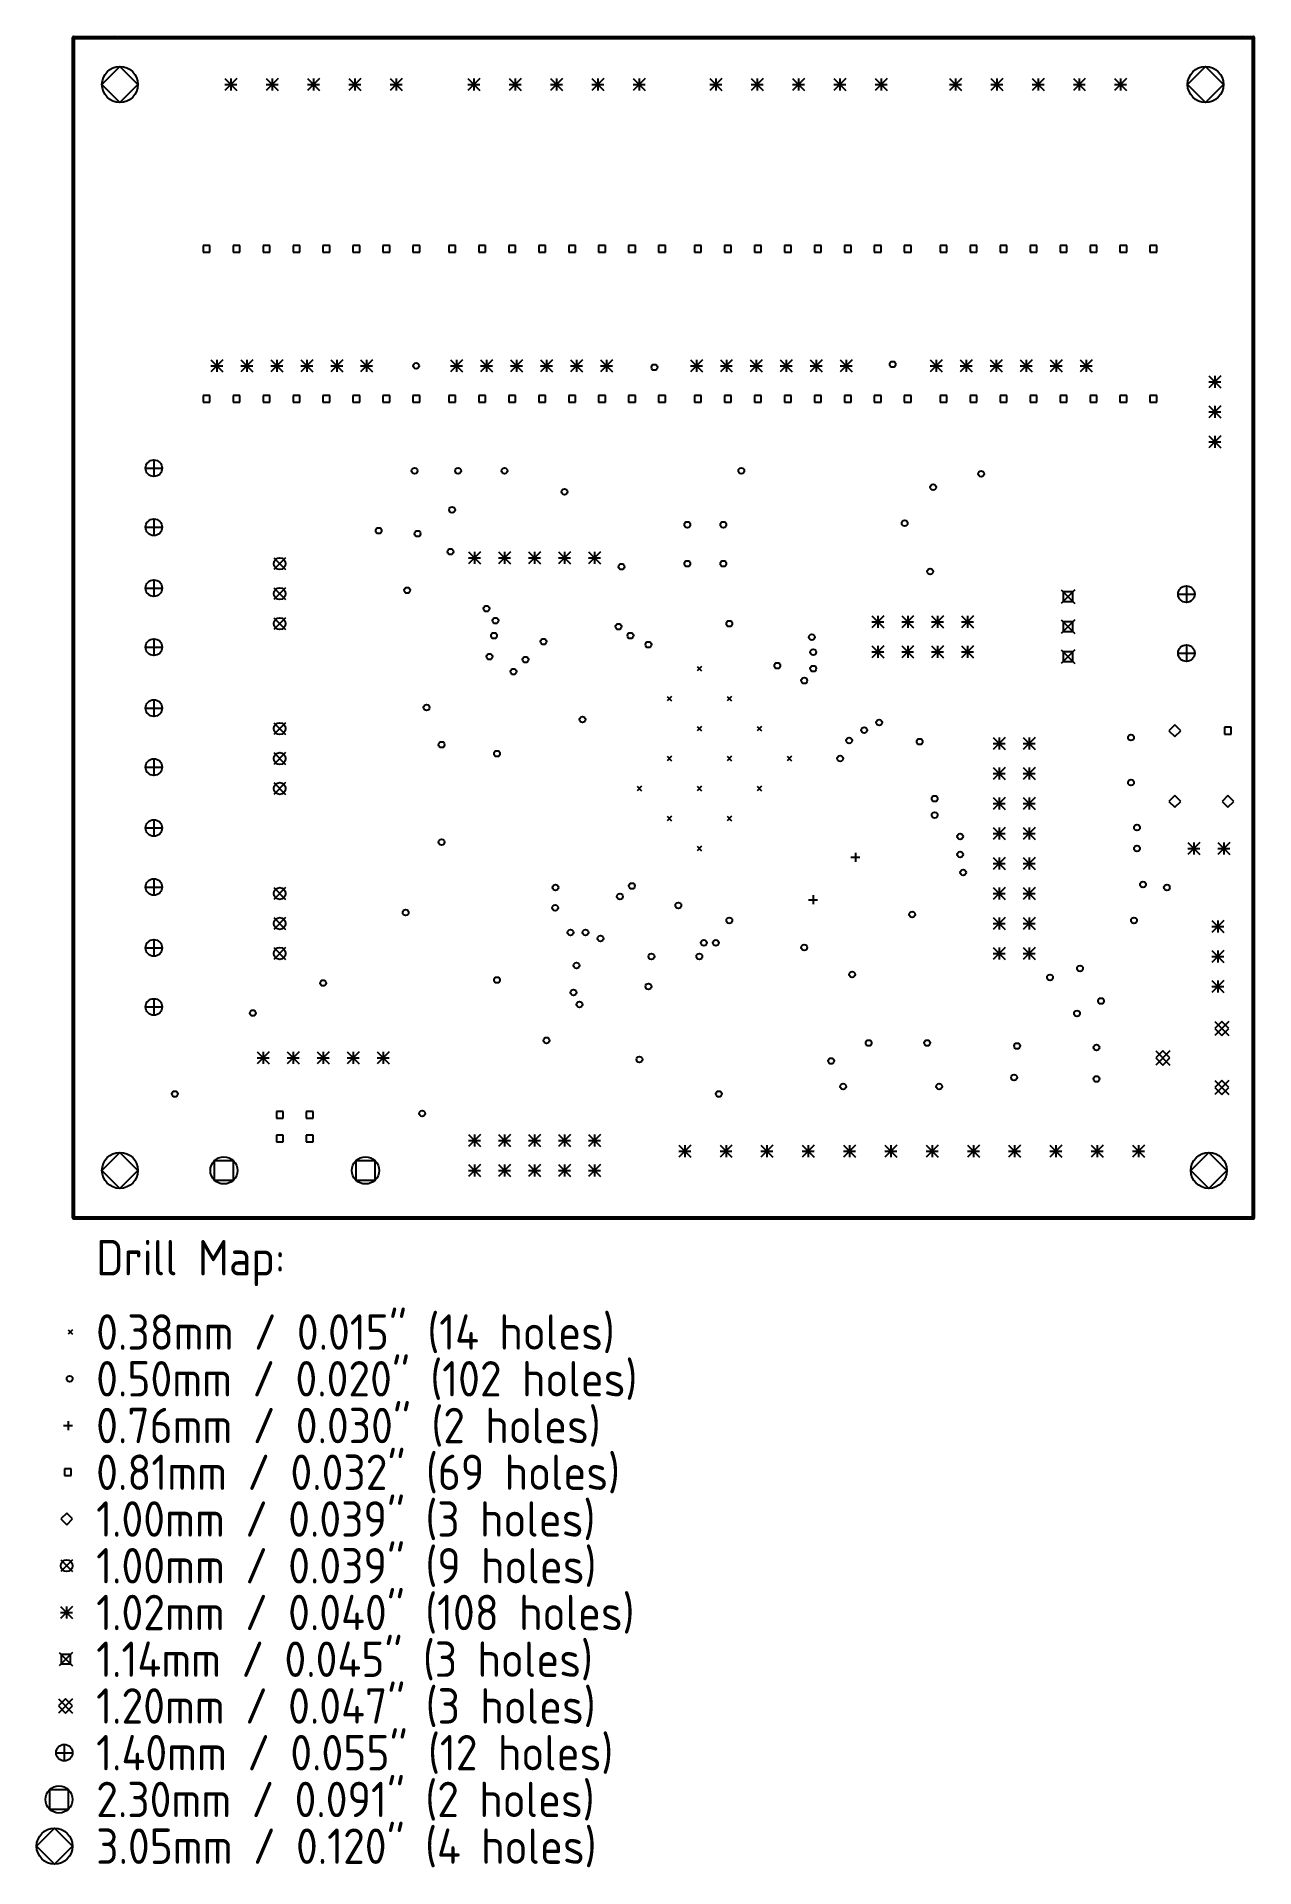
# Model space of a CAD drawing. Extents: x -3 to 100, y -55 to 100.
import ezdxf
from ezdxf.enums import TextEntityAlignment as Align

# ---------------------------------------------------------------- set-up
doc = ezdxf.new("R2010")
doc.units = 0
doc.header["$MEASUREMENT"] = 0
doc.layers.add('BLACK', color=7, linetype='CONTINUOUS')
doc.styles.add('KICAD', font='isocp.shx')

msp = doc.modelspace()

# ---------------------------------------------------------------- linework, layer by layer
at = {"layer": 'BLACK'}
for p, q in [((-0.075, 0), (-0.075, 100)), ((0, 100.075), (100, 100.075)), ((0, 99.925), (100, 99.925)), ((0.075, 0), (0.075, 100)), ((3.5, 100.075), (99, 100.075)), ((3.5, 99.925), (99, 99.925)), ((99.925, 0), (99.925, 100)), ((100.075, 0), (100.075, 100)), ((3.94, 97.544), (2.416, 96.02)), ((5.464, 96.02), (3.94, 97.544)), ((12.832, 96.528), (13.848, 95.512)), ((13.848, 96.528), (12.832, 95.512)), ((13.34, 96.528), (13.34, 95.512)), ((16.332, 96.528), (17.348, 95.512)), ((17.348, 96.528), (16.332, 95.512)), ((16.84, 96.528), (16.84, 95.512)), ((19.832, 96.528), (20.848, 95.512)), ((20.848, 96.528), (19.832, 95.512)), ((20.34, 96.528), (20.34, 95.512)), ((23.332, 96.528), (24.348, 95.512)), ((24.348, 96.528), (23.332, 95.512)), ((23.84, 96.528), (23.84, 95.512)), ((26.832, 96.528), (27.848, 95.512)), ((27.848, 96.528), (26.832, 95.512)), ((27.34, 96.528), (27.34, 95.512)), ((33.432, 96.528), (34.448, 95.512)), ((34.448, 96.528), (33.432, 95.512)), ((33.94, 96.528), (33.94, 95.512)), ((36.932, 96.528), (37.948, 95.512)), ((37.948, 96.528), (36.932, 95.512)), ((37.44, 96.528), (37.44, 95.512)), ((40.432, 96.528), (41.448, 95.512)), ((41.448, 96.528), (40.432, 95.512)), ((40.94, 96.528), (40.94, 95.512)), ((43.932, 96.528), (44.948, 95.512)), ((44.948, 96.528), (43.932, 95.512)), ((44.44, 96.528), (44.44, 95.512)), ((47.432, 96.528), (48.448, 95.512)), ((48.448, 96.528), (47.432, 95.512)), ((47.94, 96.528), (47.94, 95.512)), ((53.932, 96.528), (54.948, 95.512)), ((54.948, 96.528), (53.932, 95.512)), ((54.44, 96.528), (54.44, 95.512)), ((57.432, 96.528), (58.448, 95.512)), ((58.448, 96.528), (57.432, 95.512)), ((57.94, 96.528), (57.94, 95.512)), ((60.932, 96.528), (61.948, 95.512)), ((61.948, 96.528), (60.932, 95.512)), ((61.44, 96.528), (61.44, 95.512)), ((64.432, 96.528), (65.448, 95.512)), ((65.448, 96.528), (64.432, 95.512)), ((64.94, 96.528), (64.94, 95.512)), ((67.932, 96.528), (68.948, 95.512)), ((68.948, 96.528), (67.932, 95.512)), ((68.44, 96.528), (68.44, 95.512)), ((74.232, 96.528), (75.248, 95.512)), ((75.248, 96.528), (74.232, 95.512)), ((74.74, 96.528), (74.74, 95.512)), ((77.732, 96.528), (78.748, 95.512)), ((78.748, 96.528), (77.732, 95.512)), ((78.24, 96.528), (78.24, 95.512)), ((81.232, 96.528), (82.248, 95.512)), ((82.248, 96.528), (81.232, 95.512)), ((81.74, 96.528), (81.74, 95.512)), ((84.732, 96.528), (85.748, 95.512)), ((85.748, 96.528), (84.732, 95.512)), ((85.24, 96.528), (85.24, 95.512)), ((88.232, 96.528), (89.248, 95.512)), ((89.248, 96.528), (88.232, 95.512)), ((88.74, 96.528), (88.74, 95.512)), ((95.94, 97.544), (94.416, 96.02)), ((97.464, 96.02), (95.94, 97.544)), ((2.416, 96.02), (3.94, 94.496)), ((3.94, 94.496), (5.464, 96.02)), ((12.832, 96.02), (13.848, 96.02)), ((16.332, 96.02), (17.348, 96.02)), ((19.832, 96.02), (20.848, 96.02)), ((23.332, 96.02), (24.348, 96.02)), ((26.832, 96.02), (27.848, 96.02)), ((33.432, 96.02), (34.448, 96.02)), ((36.932, 96.02), (37.948, 96.02)), ((40.432, 96.02), (41.448, 96.02)), ((43.932, 96.02), (44.948, 96.02)), ((47.432, 96.02), (48.448, 96.02)), ((53.932, 96.02), (54.948, 96.02)), ((57.432, 96.02), (58.448, 96.02)), ((60.932, 96.02), (61.948, 96.02)), ((64.432, 96.02), (65.448, 96.02)), ((67.932, 96.02), (68.948, 96.02)), ((74.232, 96.02), (75.248, 96.02)), ((77.732, 96.02), (78.748, 96.02)), ((81.232, 96.02), (82.248, 96.02)), ((84.732, 96.02), (85.748, 96.02)), ((88.232, 96.02), (89.248, 96.02)), ((94.416, 96.02), (95.94, 94.496)), ((95.94, 94.496), (97.464, 96.02)), ((11.56, 82.3774), (10.986, 82.3774)), ((10.986, 82.3774), (10.986, 81.8026)), ((11.56, 81.8026), (11.56, 82.3774)), ((14.1, 82.3774), (13.526, 82.3774)), ((13.526, 82.3774), (13.526, 81.8026)), ((14.1, 81.8026), (14.1, 82.3774)), ((16.64, 82.3774), (16.066, 82.3774)), ((16.066, 82.3774), (16.066, 81.8026)), ((16.64, 81.8026), (16.64, 82.3774)), ((19.18, 82.3774), (18.606, 82.3774)), ((18.606, 82.3774), (18.606, 81.8026)), ((19.18, 81.8026), (19.18, 82.3774)), ((21.72, 82.3774), (21.146, 82.3774)), ((21.146, 82.3774), (21.146, 81.8026)), ((21.72, 81.8026), (21.72, 82.3774)), ((24.26, 82.3774), (23.686, 82.3774)), ((23.686, 82.3774), (23.686, 81.8026)), ((24.26, 81.8026), (24.26, 82.3774)), ((26.8, 82.3774), (26.226, 82.3774)), ((26.226, 82.3774), (26.226, 81.8026)), ((26.8, 81.8026), (26.8, 82.3774)), ((29.34, 82.3774), (28.766, 82.3774)), ((28.766, 82.3774), (28.766, 81.8026)), ((29.34, 81.8026), (29.34, 82.3774)), ((32.38, 82.3774), (31.806, 82.3774)), ((31.806, 82.3774), (31.806, 81.8026)), ((32.38, 81.8026), (32.38, 82.3774)), ((34.92, 82.3774), (34.346, 82.3774)), ((34.346, 82.3774), (34.346, 81.8026)), ((34.92, 81.8026), (34.92, 82.3774)), ((37.46, 82.3774), (36.886, 82.3774)), ((36.886, 82.3774), (36.886, 81.8026)), ((37.46, 81.8026), (37.46, 82.3774)), ((40, 82.3774), (39.426, 82.3774)), ((39.426, 82.3774), (39.426, 81.8026)), ((40, 81.8026), (40, 82.3774)), ((42.54, 82.3774), (41.966, 82.3774)), ((41.966, 82.3774), (41.966, 81.8026)), ((42.54, 81.8026), (42.54, 82.3774)), ((45.08, 82.3774), (44.506, 82.3774)), ((44.506, 82.3774), (44.506, 81.8026)), ((45.08, 81.8026), (45.08, 82.3774)), ((47.62, 82.3774), (47.046, 82.3774)), ((47.046, 82.3774), (47.046, 81.8026)), ((47.62, 81.8026), (47.62, 82.3774)), ((50.16, 82.3774), (49.586, 82.3774)), ((49.586, 82.3774), (49.586, 81.8026)), ((50.16, 81.8026), (50.16, 82.3774)), ((53.2, 82.3774), (52.626, 82.3774)), ((52.626, 82.3774), (52.626, 81.8026)), ((53.2, 81.8026), (53.2, 82.3774)), ((55.74, 82.3774), (55.166, 82.3774)), ((55.166, 82.3774), (55.166, 81.8026)), ((55.74, 81.8026), (55.74, 82.3774)), ((58.28, 82.3774), (57.706, 82.3774)), ((57.706, 82.3774), (57.706, 81.8026)), ((58.28, 81.8026), (58.28, 82.3774)), ((60.82, 82.3774), (60.246, 82.3774)), ((60.246, 82.3774), (60.246, 81.8026)), ((60.82, 81.8026), (60.82, 82.3774)), ((63.36, 82.3774), (62.786, 82.3774)), ((62.786, 82.3774), (62.786, 81.8026)), ((63.36, 81.8026), (63.36, 82.3774)), ((65.9, 82.3774), (65.326, 82.3774)), ((65.326, 82.3774), (65.326, 81.8026)), ((65.9, 81.8026), (65.9, 82.3774)), ((68.44, 82.3774), (67.866, 82.3774)), ((67.866, 82.3774), (67.866, 81.8026)), ((68.44, 81.8026), (68.44, 82.3774)), ((70.98, 82.3774), (70.406, 82.3774)), ((70.406, 82.3774), (70.406, 81.8026)), ((70.98, 81.8026), (70.98, 82.3774)), ((74.02, 82.3774), (73.446, 82.3774)), ((73.446, 82.3774), (73.446, 81.8026)), ((74.02, 81.8026), (74.02, 82.3774)), ((76.56, 82.3774), (75.986, 82.3774)), ((75.986, 82.3774), (75.986, 81.8026)), ((76.56, 81.8026), (76.56, 82.3774)), ((79.1, 82.3774), (78.526, 82.3774)), ((78.526, 82.3774), (78.526, 81.8026)), ((79.1, 81.8026), (79.1, 82.3774)), ((81.64, 82.3774), (81.066, 82.3774)), ((81.066, 82.3774), (81.066, 81.8026)), ((81.64, 81.8026), (81.64, 82.3774)), ((84.18, 82.3774), (83.606, 82.3774)), ((83.606, 82.3774), (83.606, 81.8026)), ((84.18, 81.8026), (84.18, 82.3774)), ((86.72, 82.3774), (86.146, 82.3774)), ((86.146, 82.3774), (86.146, 81.8026)), ((86.72, 81.8026), (86.72, 82.3774)), ((89.26, 82.3774), (88.686, 82.3774)), ((88.686, 82.3774), (88.686, 81.8026)), ((89.26, 81.8026), (89.26, 82.3774)), ((91.8, 82.3774), (91.226, 82.3774)), ((91.226, 82.3774), (91.226, 81.8026)), ((91.8, 81.8026), (91.8, 82.3774)), ((10.986, 81.8026), (11.56, 81.8026)), ((13.526, 81.8026), (14.1, 81.8026)), ((16.066, 81.8026), (16.64, 81.8026)), ((18.606, 81.8026), (19.18, 81.8026)), ((21.146, 81.8026), (21.72, 81.8026)), ((23.686, 81.8026), (24.26, 81.8026)), ((26.226, 81.8026), (26.8, 81.8026)), ((28.766, 81.8026), (29.34, 81.8026)), ((31.806, 81.8026), (32.38, 81.8026)), ((34.346, 81.8026), (34.92, 81.8026)), ((36.886, 81.8026), (37.46, 81.8026)), ((39.426, 81.8026), (40, 81.8026)), ((41.966, 81.8026), (42.54, 81.8026)), ((44.506, 81.8026), (45.08, 81.8026)), ((47.046, 81.8026), (47.62, 81.8026)), ((49.586, 81.8026), (50.16, 81.8026)), ((52.626, 81.8026), (53.2, 81.8026)), ((55.166, 81.8026), (55.74, 81.8026)), ((57.706, 81.8026), (58.28, 81.8026)), ((60.246, 81.8026), (60.82, 81.8026)), ((62.786, 81.8026), (63.36, 81.8026)), ((65.326, 81.8026), (65.9, 81.8026)), ((67.866, 81.8026), (68.44, 81.8026)), ((70.406, 81.8026), (70.98, 81.8026)), ((73.446, 81.8026), (74.02, 81.8026)), ((75.986, 81.8026), (76.56, 81.8026)), ((78.526, 81.8026), (79.1, 81.8026)), ((81.066, 81.8026), (81.64, 81.8026)), ((83.606, 81.8026), (84.18, 81.8026)), ((86.146, 81.8026), (86.72, 81.8026)), ((88.686, 81.8026), (89.26, 81.8026)), ((91.226, 81.8026), (91.8, 81.8026)), ((11.638, 72.692), (12.654, 71.676)), ((12.654, 72.692), (11.638, 71.676)), ((11.638, 72.184), (12.654, 72.184)), ((12.146, 72.692), (12.146, 71.676)), ((14.178, 72.692), (15.194, 71.676)), ((15.194, 72.692), (14.178, 71.676)), ((14.178, 72.184), (15.194, 72.184)), ((14.686, 72.692), (14.686, 71.676)), ((16.718, 72.692), (17.734, 71.676)), ((17.734, 72.692), (16.718, 71.676)), ((16.718, 72.184), (17.734, 72.184)), ((17.226, 72.692), (17.226, 71.676)), ((19.258, 72.692), (20.274, 71.676)), ((20.274, 72.692), (19.258, 71.676)), ((19.258, 72.184), (20.274, 72.184)), ((19.766, 72.692), (19.766, 71.676)), ((21.798, 72.692), (22.814, 71.676)), ((22.814, 72.692), (21.798, 71.676)), ((21.798, 72.184), (22.814, 72.184)), ((22.306, 72.692), (22.306, 71.676)), ((24.338, 72.692), (25.354, 71.676)), ((25.354, 72.692), (24.338, 71.676)), ((24.338, 72.184), (25.354, 72.184)), ((24.846, 72.692), (24.846, 71.676)), ((31.958, 72.692), (32.974, 71.676)), ((32.974, 72.692), (31.958, 71.676)), ((31.958, 72.184), (32.974, 72.184)), ((32.466, 72.692), (32.466, 71.676)), ((34.498, 72.692), (35.514, 71.676)), ((35.514, 72.692), (34.498, 71.676)), ((34.498, 72.184), (35.514, 72.184)), ((35.006, 72.692), (35.006, 71.676)), ((37.038, 72.692), (38.054, 71.676)), ((38.054, 72.692), (37.038, 71.676)), ((37.038, 72.184), (38.054, 72.184)), ((37.546, 72.692), (37.546, 71.676)), ((39.578, 72.692), (40.594, 71.676)), ((40.594, 72.692), (39.578, 71.676)), ((39.578, 72.184), (40.594, 72.184)), ((40.086, 72.692), (40.086, 71.676)), ((42.118, 72.692), (43.134, 71.676)), ((43.134, 72.692), (42.118, 71.676)), ((42.118, 72.184), (43.134, 72.184)), ((42.626, 72.692), (42.626, 71.676)), ((44.658, 72.692), (45.674, 71.676)), ((45.674, 72.692), (44.658, 71.676)), ((44.658, 72.184), (45.674, 72.184)), ((45.166, 72.692), (45.166, 71.676)), ((52.278, 72.692), (53.294, 71.676)), ((53.294, 72.692), (52.278, 71.676)), ((52.278, 72.184), (53.294, 72.184)), ((52.786, 72.692), (52.786, 71.676)), ((54.818, 72.692), (55.834, 71.676)), ((55.834, 72.692), (54.818, 71.676)), ((54.818, 72.184), (55.834, 72.184)), ((55.326, 72.692), (55.326, 71.676)), ((57.358, 72.692), (58.374, 71.676)), ((58.374, 72.692), (57.358, 71.676)), ((57.358, 72.184), (58.374, 72.184)), ((57.866, 72.692), (57.866, 71.676)), ((59.898, 72.692), (60.914, 71.676)), ((60.914, 72.692), (59.898, 71.676)), ((59.898, 72.184), (60.914, 72.184)), ((60.406, 72.692), (60.406, 71.676)), ((62.438, 72.692), (63.454, 71.676)), ((63.454, 72.692), (62.438, 71.676)), ((62.438, 72.184), (63.454, 72.184)), ((62.946, 72.692), (62.946, 71.676)), ((64.978, 72.692), (65.994, 71.676)), ((65.994, 72.692), (64.978, 71.676)), ((64.978, 72.184), (65.994, 72.184)), ((65.486, 72.692), (65.486, 71.676)), ((72.598, 72.692), (73.614, 71.676)), ((73.614, 72.692), (72.598, 71.676)), ((72.598, 72.184), (73.614, 72.184)), ((73.106, 72.692), (73.106, 71.676)), ((75.138, 72.692), (76.154, 71.676)), ((76.154, 72.692), (75.138, 71.676)), ((75.138, 72.184), (76.154, 72.184)), ((75.646, 72.692), (75.646, 71.676)), ((77.678, 72.692), (78.694, 71.676)), ((78.694, 72.692), (77.678, 71.676)), ((77.678, 72.184), (78.694, 72.184)), ((78.186, 72.692), (78.186, 71.676)), ((80.218, 72.692), (81.234, 71.676)), ((81.234, 72.692), (80.218, 71.676)), ((80.218, 72.184), (81.234, 72.184)), ((80.726, 72.692), (80.726, 71.676)), ((82.758, 72.692), (83.774, 71.676)), ((83.774, 72.692), (82.758, 71.676)), ((82.758, 72.184), (83.774, 72.184)), ((83.266, 72.692), (83.266, 71.676)), ((85.298, 72.692), (86.314, 71.676)), ((86.314, 72.692), (85.298, 71.676)), ((85.298, 72.184), (86.314, 72.184)), ((85.806, 72.692), (85.806, 71.676)), ((96.22, 71.328), (97.236, 70.312)), ((97.236, 71.328), (96.22, 70.312)), ((96.22, 70.82), (97.236, 70.82)), ((96.728, 71.328), (96.728, 70.312)), ((11.56, 69.6774), (10.986, 69.6774)), ((10.986, 69.6774), (10.986, 69.1026)), ((10.986, 69.1026), (11.56, 69.1026)), ((11.56, 69.1026), (11.56, 69.6774)), ((14.1, 69.6774), (13.526, 69.6774)), ((13.526, 69.6774), (13.526, 69.1026)), ((13.526, 69.1026), (14.1, 69.1026)), ((14.1, 69.1026), (14.1, 69.6774)), ((16.64, 69.6774), (16.066, 69.6774)), ((16.066, 69.6774), (16.066, 69.1026)), ((16.066, 69.1026), (16.64, 69.1026)), ((16.64, 69.1026), (16.64, 69.6774)), ((19.18, 69.6774), (18.606, 69.6774)), ((18.606, 69.6774), (18.606, 69.1026)), ((18.606, 69.1026), (19.18, 69.1026)), ((19.18, 69.1026), (19.18, 69.6774)), ((21.72, 69.6774), (21.146, 69.6774)), ((21.146, 69.6774), (21.146, 69.1026)), ((21.146, 69.1026), (21.72, 69.1026)), ((21.72, 69.1026), (21.72, 69.6774)), ((24.26, 69.6774), (23.686, 69.6774)), ((23.686, 69.6774), (23.686, 69.1026)), ((23.686, 69.1026), (24.26, 69.1026)), ((24.26, 69.1026), (24.26, 69.6774)), ((26.8, 69.6774), (26.226, 69.6774)), ((26.226, 69.6774), (26.226, 69.1026)), ((26.226, 69.1026), (26.8, 69.1026)), ((26.8, 69.1026), (26.8, 69.6774)), ((29.34, 69.6774), (28.766, 69.6774)), ((28.766, 69.6774), (28.766, 69.1026)), ((28.766, 69.1026), (29.34, 69.1026)), ((29.34, 69.1026), (29.34, 69.6774)), ((32.38, 69.6774), (31.806, 69.6774)), ((31.806, 69.6774), (31.806, 69.1026)), ((31.806, 69.1026), (32.38, 69.1026)), ((32.38, 69.1026), (32.38, 69.6774)), ((34.92, 69.6774), (34.346, 69.6774)), ((34.346, 69.6774), (34.346, 69.1026)), ((34.346, 69.1026), (34.92, 69.1026)), ((34.92, 69.1026), (34.92, 69.6774)), ((37.46, 69.6774), (36.886, 69.6774)), ((36.886, 69.6774), (36.886, 69.1026)), ((36.886, 69.1026), (37.46, 69.1026)), ((37.46, 69.1026), (37.46, 69.6774)), ((40, 69.6774), (39.426, 69.6774)), ((39.426, 69.6774), (39.426, 69.1026)), ((39.426, 69.1026), (40, 69.1026)), ((40, 69.1026), (40, 69.6774)), ((42.54, 69.6774), (41.966, 69.6774)), ((41.966, 69.6774), (41.966, 69.1026)), ((41.966, 69.1026), (42.54, 69.1026)), ((42.54, 69.1026), (42.54, 69.6774)), ((45.08, 69.6774), (44.506, 69.6774)), ((44.506, 69.6774), (44.506, 69.1026)), ((44.506, 69.1026), (45.08, 69.1026)), ((45.08, 69.1026), (45.08, 69.6774)), ((47.62, 69.6774), (47.046, 69.6774)), ((47.046, 69.6774), (47.046, 69.1026)), ((47.046, 69.1026), (47.62, 69.1026)), ((47.62, 69.1026), (47.62, 69.6774)), ((50.16, 69.6774), (49.586, 69.6774)), ((49.586, 69.6774), (49.586, 69.1026)), ((49.586, 69.1026), (50.16, 69.1026)), ((50.16, 69.1026), (50.16, 69.6774)), ((53.2, 69.6774), (52.626, 69.6774)), ((52.626, 69.6774), (52.626, 69.1026)), ((52.626, 69.1026), (53.2, 69.1026)), ((53.2, 69.1026), (53.2, 69.6774)), ((55.74, 69.6774), (55.166, 69.6774)), ((55.166, 69.6774), (55.166, 69.1026)), ((55.166, 69.1026), (55.74, 69.1026)), ((55.74, 69.1026), (55.74, 69.6774)), ((58.28, 69.6774), (57.706, 69.6774)), ((57.706, 69.6774), (57.706, 69.1026)), ((57.706, 69.1026), (58.28, 69.1026)), ((58.28, 69.1026), (58.28, 69.6774)), ((60.82, 69.6774), (60.246, 69.6774)), ((60.246, 69.6774), (60.246, 69.1026)), ((60.246, 69.1026), (60.82, 69.1026)), ((60.82, 69.1026), (60.82, 69.6774)), ((63.36, 69.6774), (62.786, 69.6774)), ((62.786, 69.6774), (62.786, 69.1026)), ((62.786, 69.1026), (63.36, 69.1026)), ((63.36, 69.1026), (63.36, 69.6774)), ((65.9, 69.6774), (65.326, 69.6774)), ((65.326, 69.6774), (65.326, 69.1026)), ((65.326, 69.1026), (65.9, 69.1026)), ((65.9, 69.1026), (65.9, 69.6774)), ((68.44, 69.6774), (67.866, 69.6774)), ((67.866, 69.6774), (67.866, 69.1026)), ((67.866, 69.1026), (68.44, 69.1026)), ((68.44, 69.1026), (68.44, 69.6774)), ((70.98, 69.6774), (70.406, 69.6774)), ((70.406, 69.6774), (70.406, 69.1026)), ((70.406, 69.1026), (70.98, 69.1026)), ((70.98, 69.1026), (70.98, 69.6774)), ((74.02, 69.6774), (73.446, 69.6774)), ((73.446, 69.6774), (73.446, 69.1026)), ((73.446, 69.1026), (74.02, 69.1026)), ((74.02, 69.1026), (74.02, 69.6774)), ((76.56, 69.6774), (75.986, 69.6774)), ((75.986, 69.6774), (75.986, 69.1026)), ((75.986, 69.1026), (76.56, 69.1026)), ((76.56, 69.1026), (76.56, 69.6774)), ((79.1, 69.6774), (78.526, 69.6774)), ((78.526, 69.6774), (78.526, 69.1026)), ((78.526, 69.1026), (79.1, 69.1026)), ((79.1, 69.1026), (79.1, 69.6774)), ((81.64, 69.6774), (81.066, 69.6774)), ((81.066, 69.6774), (81.066, 69.1026)), ((81.066, 69.1026), (81.64, 69.1026)), ((81.64, 69.1026), (81.64, 69.6774)), ((84.18, 69.6774), (83.606, 69.6774)), ((83.606, 69.6774), (83.606, 69.1026)), ((83.606, 69.1026), (84.18, 69.1026)), ((84.18, 69.1026), (84.18, 69.6774)), ((86.72, 69.6774), (86.146, 69.6774)), ((86.146, 69.6774), (86.146, 69.1026)), ((86.146, 69.1026), (86.72, 69.1026)), ((86.72, 69.1026), (86.72, 69.6774)), ((89.26, 69.6774), (88.686, 69.6774)), ((88.686, 69.6774), (88.686, 69.1026)), ((88.686, 69.1026), (89.26, 69.1026)), ((89.26, 69.1026), (89.26, 69.6774)), ((91.8, 69.6774), (91.226, 69.6774)), ((91.226, 69.6774), (91.226, 69.1026)), ((91.226, 69.1026), (91.8, 69.1026)), ((91.8, 69.1026), (91.8, 69.6774)), ((96.22, 68.788), (97.236, 67.772)), ((97.236, 68.788), (96.22, 67.772)), ((96.22, 68.28), (97.236, 68.28)), ((96.728, 68.788), (96.728, 67.772)), ((96.22, 66.248), (97.236, 65.232)), ((97.236, 66.248), (96.22, 65.232)), ((96.22, 65.74), (97.236, 65.74)), ((96.728, 66.248), (96.728, 65.232)), ((6.812, 64.208), (6.812, 62.808)), ((6.112, 63.508), (7.512, 63.508)), ((6.812, 59.208), (6.812, 57.808)), ((6.112, 58.508), (7.512, 58.508)), ((16.98, 55.9204), (17.98, 54.9196)), ((17.98, 55.9204), (16.98, 54.9196)), ((33.482, 56.436), (34.498, 55.42)), ((34.498, 56.436), (33.482, 55.42)), ((33.482, 55.928), (34.498, 55.928)), ((33.99, 56.436), (33.99, 55.42)), ((36.022, 56.436), (37.038, 55.42)), ((37.038, 56.436), (36.022, 55.42)), ((36.022, 55.928), (37.038, 55.928)), ((36.53, 56.436), (36.53, 55.42)), ((38.562, 56.436), (39.578, 55.42)), ((39.578, 56.436), (38.562, 55.42)), ((38.562, 55.928), (39.578, 55.928)), ((39.07, 56.436), (39.07, 55.42)), ((41.102, 56.436), (42.118, 55.42)), ((42.118, 56.436), (41.102, 55.42)), ((41.102, 55.928), (42.118, 55.928)), ((41.61, 56.436), (41.61, 55.42)), ((43.642, 56.436), (44.658, 55.42)), ((44.658, 56.436), (43.642, 55.42)), ((43.642, 55.928), (44.658, 55.928)), ((44.15, 56.436), (44.15, 55.42)), ((6.112, 53.348), (7.512, 53.348)), ((6.812, 54.048), (6.812, 52.648)), ((16.98, 53.3804), (17.98, 52.3796)), ((17.98, 53.3804), (16.98, 52.3796)), ((83.711, 53.1975), (84.854, 52.0545)), ((84.854, 53.1975), (83.711, 52.0545)), ((84.686, 53.0301), (83.878, 53.0301)), ((83.878, 53.0301), (83.878, 52.2219)), ((84.686, 52.2219), (84.686, 53.0301)), ((93.615, 52.84), (95.015, 52.84)), ((94.315, 53.54), (94.315, 52.14)), ((83.878, 52.2219), (84.686, 52.2219)), ((16.98, 50.8404), (17.98, 49.8396)), ((17.98, 50.8404), (16.98, 49.8396)), ((67.645, 51.008), (68.661, 49.992)), ((68.661, 51.008), (67.645, 49.992)), ((67.645, 50.5), (68.661, 50.5)), ((68.153, 51.008), (68.153, 49.992)), ((70.185, 51.008), (71.201, 49.992)), ((71.201, 51.008), (70.185, 49.992)), ((70.185, 50.5), (71.201, 50.5)), ((70.693, 51.008), (70.693, 49.992)), ((72.725, 51.008), (73.741, 49.992)), ((73.741, 51.008), (72.725, 49.992)), ((72.725, 50.5), (73.741, 50.5)), ((73.233, 51.008), (73.233, 49.992)), ((75.265, 51.008), (76.281, 49.992)), ((76.281, 51.008), (75.265, 49.992)), ((75.265, 50.5), (76.281, 50.5)), ((75.773, 51.008), (75.773, 49.992)), ((83.711, 50.6575), (84.854, 49.5145)), ((84.854, 50.6575), (83.711, 49.5145)), ((84.686, 50.4901), (83.878, 50.4901)), ((83.878, 50.4901), (83.878, 49.6819)), ((83.878, 49.6819), (84.686, 49.6819)), ((84.686, 49.6819), (84.686, 50.4901)), ((6.112, 48.348), (7.512, 48.348)), ((6.812, 49.048), (6.812, 47.648)), ((67.645, 48.468), (68.661, 47.452)), ((68.661, 48.468), (67.645, 47.452)), ((68.153, 48.468), (68.153, 47.452)), ((70.185, 48.468), (71.201, 47.452)), ((71.201, 48.468), (70.185, 47.452)), ((70.693, 48.468), (70.693, 47.452)), ((72.725, 48.468), (73.741, 47.452)), ((73.741, 48.468), (72.725, 47.452)), ((73.233, 48.468), (73.233, 47.452)), ((75.265, 48.468), (76.281, 47.452)), ((76.281, 48.468), (75.265, 47.452)), ((75.773, 48.468), (75.773, 47.452)), ((83.711, 48.1175), (84.854, 46.974)), ((84.854, 48.1175), (83.711, 46.974)), ((94.315, 48.54), (94.315, 47.14)), ((52.85, 46.72), (53.231, 46.339)), ((53.231, 46.72), (52.85, 46.339)), ((67.645, 47.96), (68.661, 47.96)), ((70.185, 47.96), (71.201, 47.96)), ((72.725, 47.96), (73.741, 47.96)), ((75.265, 47.96), (76.281, 47.96)), ((84.686, 47.9501), (83.878, 47.9501)), ((83.878, 47.9501), (83.878, 47.1419)), ((83.878, 47.1419), (84.686, 47.1419)), ((84.686, 47.1419), (84.686, 47.9501)), ((93.615, 47.84), (95.015, 47.84)), ((6.812, 43.888), (6.812, 42.488)), ((50.31, 44.18), (50.691, 43.799)), ((50.691, 44.18), (50.31, 43.799)), ((55.39, 44.18), (55.771, 43.799)), ((55.771, 44.18), (55.39, 43.799)), ((6.112, 43.188), (7.512, 43.188)), ((16.98, 41.95), (17.98, 40.95)), ((17.98, 41.95), (16.98, 40.95)), ((52.85, 41.64), (53.231, 41.259)), ((53.231, 41.64), (52.85, 41.259)), ((57.93, 41.64), (58.311, 41.259)), ((58.311, 41.64), (57.93, 41.259)), ((77.932, 40.688), (78.948, 39.672)), ((78.948, 40.688), (77.932, 39.672)), ((78.44, 40.688), (78.44, 39.672)), ((80.472, 40.688), (81.488, 39.672)), ((81.488, 40.688), (80.472, 39.672)), ((80.98, 40.688), (80.98, 39.672)), ((93.337, 41.771), (92.838, 41.272)), ((92.838, 41.272), (93.337, 40.773)), ((93.836, 41.272), (93.337, 41.771)), ((93.337, 40.773), (93.836, 41.272)), ((98.12, 41.56), (97.546, 41.56)), ((97.546, 41.56), (97.546, 40.985)), ((97.546, 40.985), (98.12, 40.985)), ((98.12, 40.985), (98.12, 41.56)), ((6.812, 38.888), (6.812, 37.488)), ((16.98, 39.41), (17.98, 38.41)), ((17.98, 39.41), (16.98, 38.41)), ((50.31, 39.1), (50.691, 38.719)), ((50.691, 39.1), (50.31, 38.719)), ((55.39, 39.1), (55.771, 38.719)), ((55.771, 39.1), (55.39, 38.719)), ((60.47, 39.1), (60.851, 38.719)), ((60.851, 39.1), (60.47, 38.719)), ((77.932, 40.18), (78.948, 40.18)), ((80.472, 40.18), (81.488, 40.18)), ((6.112, 38.188), (7.512, 38.188)), ((77.932, 38.148), (78.948, 37.132)), ((78.948, 38.148), (77.932, 37.132)), ((77.932, 37.64), (78.948, 37.64)), ((78.44, 38.148), (78.44, 37.132)), ((80.472, 38.148), (81.488, 37.132)), ((81.488, 38.148), (80.472, 37.132)), ((80.472, 37.64), (81.488, 37.64)), ((80.98, 38.148), (80.98, 37.132)), ((16.98, 36.87), (17.98, 35.87)), ((17.98, 36.87), (16.98, 35.87)), ((47.77, 36.56), (48.151, 36.179)), ((48.151, 36.56), (47.77, 36.179)), ((52.85, 36.56), (53.231, 36.179)), ((53.231, 36.56), (52.85, 36.179)), ((57.93, 36.56), (58.311, 36.179)), ((58.311, 36.56), (57.93, 36.179)), ((93.337, 35.777), (92.838, 35.278)), ((93.836, 35.278), (93.337, 35.777)), ((97.833, 35.777), (97.334, 35.278)), ((98.332, 35.278), (97.833, 35.777)), ((77.932, 35.608), (78.948, 34.592)), ((78.948, 35.608), (77.932, 34.592)), ((77.932, 35.1), (78.948, 35.1)), ((78.44, 35.608), (78.44, 34.592)), ((80.472, 35.608), (81.488, 34.592)), ((81.488, 35.608), (80.472, 34.592)), ((80.472, 35.1), (81.488, 35.1)), ((80.98, 35.608), (80.98, 34.592)), ((92.838, 35.278), (93.337, 34.779)), ((93.337, 34.779), (93.836, 35.278)), ((97.334, 35.278), (97.833, 34.779)), ((97.833, 34.779), (98.332, 35.278)), ((6.112, 33.028), (7.512, 33.028)), ((6.812, 33.728), (6.812, 32.328)), ((50.31, 34.02), (50.691, 33.639)), ((50.691, 34.02), (50.31, 33.639)), ((55.39, 34.02), (55.771, 33.639)), ((55.771, 34.02), (55.39, 33.639)), ((77.932, 33.068), (78.948, 32.052)), ((78.948, 33.068), (77.932, 32.052)), ((78.44, 33.068), (78.44, 32.052)), ((80.472, 33.068), (81.488, 32.052)), ((81.488, 33.068), (80.472, 32.052)), ((80.98, 33.068), (80.98, 32.052)), ((52.85, 31.48), (53.231, 31.099)), ((53.231, 31.48), (52.85, 31.099)), ((77.932, 32.56), (78.948, 32.56)), ((80.472, 32.56), (81.488, 32.56)), ((94.442, 31.798), (95.458, 30.782)), ((95.458, 31.798), (94.442, 30.782)), ((94.442, 31.29), (95.458, 31.29)), ((94.95, 31.798), (94.95, 30.782)), ((96.982, 31.798), (97.998, 30.782)), ((97.998, 31.798), (96.982, 30.782)), ((96.982, 31.29), (97.998, 31.29)), ((97.49, 31.798), (97.49, 30.782)), ((65.885, 30.546), (66.647, 30.546)), ((66.266, 30.927), (66.266, 30.165)), ((77.932, 30.528), (78.948, 29.512)), ((78.948, 30.528), (77.932, 29.512)), ((77.932, 30.02), (78.948, 30.02)), ((78.44, 30.528), (78.44, 29.512)), ((80.472, 30.528), (81.488, 29.512)), ((81.488, 30.528), (80.472, 29.512)), ((80.472, 30.02), (81.488, 30.02)), ((80.98, 30.528), (80.98, 29.512)), ((6.112, 28.028), (7.512, 28.028)), ((6.812, 28.728), (6.812, 27.328)), ((16.98, 27.98), (17.98, 26.98)), ((17.98, 27.98), (16.98, 26.98)), ((77.932, 27.988), (78.948, 26.972)), ((78.948, 27.988), (77.932, 26.972)), ((78.44, 27.988), (78.44, 26.972)), ((80.472, 27.988), (81.488, 26.972)), ((81.488, 27.988), (80.472, 26.972)), ((80.98, 27.988), (80.98, 26.972)), ((62.293, 26.954), (63.055, 26.954)), ((62.674, 27.335), (62.674, 26.573)), ((77.932, 27.48), (78.948, 27.48)), ((80.472, 27.48), (81.488, 27.48)), ((16.98, 25.44), (17.98, 24.44)), ((17.98, 25.44), (16.98, 24.44)), ((77.932, 25.448), (78.948, 24.432)), ((78.948, 25.448), (77.932, 24.432)), ((77.932, 24.94), (78.948, 24.94)), ((78.44, 25.448), (78.44, 24.432)), ((80.472, 25.448), (81.488, 24.432)), ((81.488, 25.448), (80.472, 24.432)), ((80.472, 24.94), (81.488, 24.94)), ((80.98, 25.448), (80.98, 24.432)), ((96.474, 25.194), (97.49, 24.178)), ((97.49, 25.194), (96.474, 24.178)), ((96.982, 25.194), (96.982, 24.178)), ((6.812, 23.568), (6.812, 22.168)), ((96.474, 24.686), (97.49, 24.686)), ((6.112, 22.868), (7.512, 22.868)), ((16.98, 22.9), (17.98, 21.9)), ((17.98, 22.9), (16.98, 21.9)), ((77.932, 22.908), (78.948, 21.892)), ((78.948, 22.908), (77.932, 21.892)), ((77.932, 22.4), (78.948, 22.4)), ((78.44, 22.908), (78.44, 21.892)), ((80.472, 22.908), (81.488, 21.892)), ((81.488, 22.908), (80.472, 21.892)), ((80.472, 22.4), (81.488, 22.4)), ((80.98, 22.908), (80.98, 21.892)), ((96.474, 22.654), (97.49, 21.638)), ((97.49, 22.654), (96.474, 21.638)), ((96.474, 22.146), (97.49, 22.146)), ((96.982, 22.654), (96.982, 21.638)), ((96.474, 20.114), (97.49, 19.098)), ((97.49, 20.114), (96.474, 19.098)), ((96.474, 19.606), (97.49, 19.606)), ((96.982, 20.114), (96.982, 19.098)), ((6.112, 17.868), (7.512, 17.868)), ((6.812, 18.568), (6.812, 17.168)), ((96.723, 16.642), (97.922, 15.443)), ((97.922, 16.642), (96.723, 15.443)), ((97.322, 16.642), (96.723, 16.042)), ((96.723, 16.042), (97.322, 15.443)), ((97.922, 16.042), (97.322, 16.642)), ((97.322, 15.443), (97.922, 16.042)), ((15.575, 14.051), (16.591, 13.035)), ((16.591, 14.051), (15.575, 13.035)), ((16.083, 14.051), (16.083, 13.035)), ((18.115, 14.051), (19.131, 13.035)), ((19.131, 14.051), (18.115, 13.035)), ((18.623, 14.051), (18.623, 13.035)), ((20.655, 14.051), (21.671, 13.035)), ((21.671, 14.051), (20.655, 13.035)), ((21.163, 14.051), (21.163, 13.035)), ((23.195, 14.051), (24.211, 13.035)), ((24.211, 14.051), (23.195, 13.035)), ((23.703, 14.051), (23.703, 13.035)), ((25.735, 14.051), (26.751, 13.035)), ((26.751, 14.051), (25.735, 13.035)), ((26.243, 14.051), (26.243, 13.035)), ((91.724, 14.142), (92.922, 12.944)), ((92.922, 14.142), (91.724, 12.944)), ((92.323, 14.142), (91.724, 13.543)), ((92.922, 13.543), (92.323, 14.142)), ((15.575, 13.543), (16.591, 13.543)), ((18.115, 13.543), (19.131, 13.543)), ((20.655, 13.543), (21.671, 13.543)), ((23.195, 13.543), (24.211, 13.543)), ((25.735, 13.543), (26.751, 13.543)), ((91.724, 13.543), (92.323, 12.944)), ((92.323, 12.944), (92.922, 13.543)), ((96.723, 11.643), (97.922, 10.444)), ((97.922, 11.643), (96.723, 10.444)), ((97.322, 11.643), (96.723, 11.044)), ((96.723, 11.044), (97.322, 10.444)), ((97.922, 11.044), (97.322, 11.643)), ((97.322, 10.444), (97.922, 11.044)), ((17.767, 9.004), (17.193, 9.004)), ((17.193, 9.004), (17.193, 8.43)), ((17.193, 8.43), (17.767, 8.43)), ((17.767, 8.43), (17.767, 9.004)), ((20.307, 9.004), (19.733, 9.004)), ((19.733, 9.004), (19.733, 8.43)), ((19.733, 8.43), (20.307, 8.43)), ((20.307, 8.43), (20.307, 9.004)), ((17.767, 7.005), (17.193, 7.005)), ((17.193, 7.005), (17.193, 6.431)), ((17.193, 6.431), (17.767, 6.431)), ((17.767, 6.431), (17.767, 7.005)), ((20.307, 7.005), (19.733, 7.005)), ((19.733, 7.005), (19.733, 6.431)), ((19.733, 6.431), (20.307, 6.431)), ((20.307, 6.431), (20.307, 7.005)), ((33.482, 7.066), (34.498, 6.05)), ((34.498, 7.066), (33.482, 6.05)), ((33.482, 6.558), (34.498, 6.558)), ((33.99, 7.066), (33.99, 6.05)), ((36.022, 7.066), (37.038, 6.05)), ((37.038, 7.066), (36.022, 6.05)), ((36.022, 6.558), (37.038, 6.558)), ((36.53, 7.066), (36.53, 6.05)), ((38.562, 7.066), (39.578, 6.05)), ((39.578, 7.066), (38.562, 6.05)), ((38.562, 6.558), (39.578, 6.558)), ((39.07, 7.066), (39.07, 6.05)), ((41.102, 7.066), (42.118, 6.05)), ((42.118, 7.066), (41.102, 6.05)), ((41.102, 6.558), (42.118, 6.558)), ((41.61, 7.066), (41.61, 6.05)), ((43.642, 7.066), (44.658, 6.05)), ((44.658, 7.066), (43.642, 6.05)), ((43.642, 6.558), (44.658, 6.558)), ((44.15, 7.066), (44.15, 6.05)), ((3.94, 5.544), (2.416, 4.02)), ((5.464, 4.02), (3.94, 5.544)), ((13.564, 4.832), (11.937, 4.832)), ((11.937, 4.832), (11.937, 3.204)), ((13.564, 3.204), (13.564, 4.832)), ((25.563, 4.832), (23.936, 4.832)), ((23.936, 4.832), (23.936, 3.204)), ((25.563, 3.204), (25.563, 4.832)), ((51.29, 6.144), (52.306, 5.128)), ((52.306, 6.144), (51.29, 5.128)), ((51.29, 5.636), (52.306, 5.636)), ((51.798, 6.144), (51.798, 5.128)), ((54.79, 6.144), (55.806, 5.128)), ((55.806, 6.144), (54.79, 5.128)), ((54.79, 5.636), (55.806, 5.636)), ((55.298, 6.144), (55.298, 5.128)), ((58.25, 6.144), (59.266, 5.128)), ((59.266, 6.144), (58.25, 5.128)), ((58.25, 5.636), (59.266, 5.636)), ((58.758, 6.144), (58.758, 5.128)), ((61.75, 6.144), (62.766, 5.128)), ((62.766, 6.144), (61.75, 5.128)), ((61.75, 5.636), (62.766, 5.636)), ((62.258, 6.144), (62.258, 5.128)), ((65.26, 6.144), (66.276, 5.128)), ((66.276, 6.144), (65.26, 5.128)), ((65.26, 5.636), (66.276, 5.636)), ((65.768, 6.144), (65.768, 5.128)), ((68.76, 6.144), (69.776, 5.128)), ((69.776, 6.144), (68.76, 5.128)), ((68.76, 5.636), (69.776, 5.636)), ((69.268, 6.144), (69.268, 5.128)), ((72.27, 6.144), (73.286, 5.128)), ((73.286, 6.144), (72.27, 5.128)), ((72.27, 5.636), (73.286, 5.636)), ((72.778, 6.144), (72.778, 5.128)), ((75.77, 6.144), (76.786, 5.128)), ((76.786, 6.144), (75.77, 5.128)), ((75.77, 5.636), (76.786, 5.636)), ((76.278, 6.144), (76.278, 5.128)), ((79.23, 6.144), (80.246, 5.128)), ((80.246, 6.144), (79.23, 5.128)), ((79.23, 5.636), (80.246, 5.636)), ((79.738, 6.144), (79.738, 5.128)), ((82.73, 6.144), (83.746, 5.128)), ((83.746, 6.144), (82.73, 5.128)), ((82.73, 5.636), (83.746, 5.636)), ((83.238, 6.144), (83.238, 5.128)), ((86.24, 6.144), (87.256, 5.128)), ((87.256, 6.144), (86.24, 5.128)), ((86.24, 5.636), (87.256, 5.636)), ((86.748, 6.144), (86.748, 5.128)), ((89.74, 6.144), (90.756, 5.128)), ((90.756, 6.144), (89.74, 5.128)), ((89.74, 5.636), (90.756, 5.636)), ((90.248, 6.144), (90.248, 5.128)), ((96.22, 5.542), (94.696, 4.018)), ((97.744, 4.018), (96.22, 5.542)), ((2.416, 4.02), (3.94, 2.496)), ((3.94, 2.496), (5.464, 4.02)), ((11.937, 3.204), (13.564, 3.204)), ((23.936, 3.204), (25.563, 3.204)), ((33.482, 4.526), (34.498, 3.51)), ((34.498, 4.526), (33.482, 3.51)), ((33.482, 4.018), (34.498, 4.018)), ((33.99, 4.526), (33.99, 3.51)), ((36.022, 4.526), (37.038, 3.51)), ((37.038, 4.526), (36.022, 3.51)), ((36.022, 4.018), (37.038, 4.018)), ((36.53, 4.526), (36.53, 3.51)), ((38.562, 4.526), (39.578, 3.51)), ((39.578, 4.526), (38.562, 3.51)), ((38.562, 4.018), (39.578, 4.018)), ((39.07, 4.526), (39.07, 3.51)), ((41.102, 4.526), (42.118, 3.51)), ((42.118, 4.526), (41.102, 3.51)), ((41.102, 4.018), (42.118, 4.018)), ((41.61, 4.526), (41.61, 3.51)), ((43.642, 4.526), (44.658, 3.51)), ((44.658, 4.526), (43.642, 3.51)), ((43.642, 4.018), (44.658, 4.018)), ((44.15, 4.526), (44.15, 3.51)), ((94.696, 4.018), (96.22, 2.494)), ((96.22, 2.494), (97.744, 4.018)), ((0, 0.075), (100, 0.075)), ((0, -0.075), (100, -0.075)), ((-0.456, -9.485), (-0.075, -9.866)), ((-0.075, -9.485), (-0.456, -9.866)), ((-0.837, -17.595), (-0.075, -17.595)), ((-0.456, -17.214), (-0.456, -17.976)), ((-0.194, -21.268), (-0.769, -21.268)), ((-0.769, -21.268), (-0.769, -21.842)), ((-0.194, -21.842), (-0.194, -21.268)), ((-0.769, -21.842), (-0.194, -21.842)), ((-0.574, -25.016), (-1.073, -25.515)), ((-1.073, -25.515), (-0.574, -26.014)), ((-0.075, -25.515), (-0.574, -25.016)), ((-0.574, -26.014), (-0.075, -25.515)), ((-1.076, -28.975), (-0.075, -29.975)), ((-0.075, -28.975), (-1.076, -29.975)), ((-1.091, -32.927), (-0.075, -33.943)), ((-0.075, -32.927), (-1.091, -33.943)), ((-1.091, -33.435), (-0.075, -33.435)), ((-0.583, -32.927), (-0.583, -33.943)), ((-1.218, -36.824), (-0.075, -37.967)), ((-0.075, -36.824), (-1.218, -37.967)), ((-0.242, -36.991), (-1.051, -36.991)), ((-1.051, -36.991), (-1.051, -37.799)), ((-0.242, -37.799), (-0.242, -36.991)), ((-1.051, -37.799), (-0.242, -37.799)), ((-1.274, -40.756), (-0.075, -41.954)), ((-0.075, -40.756), (-1.274, -41.954)), ((-0.674, -40.756), (-1.274, -41.355)), ((-1.274, -41.355), (-0.674, -41.954)), ((-0.075, -41.355), (-0.674, -40.756)), ((-0.674, -41.954), (-0.075, -41.355)), ((-0.775, -44.615), (-0.775, -46.015)), ((-1.475, -45.315), (-0.075, -45.315)), ((-0.412, -48.461), (-2.039, -48.461)), ((-2.039, -48.461), (-2.039, -50.089)), ((-0.412, -50.089), (-0.412, -48.461)), ((-2.039, -50.089), (-0.412, -50.089)), ((-1.599, -51.711), (-3.123, -53.235)), ((-0.075, -53.235), (-1.599, -51.711)), ((-3.123, -53.235), (-1.599, -54.759)), ((-1.599, -54.759), (-0.075, -53.235))]:
    msp.add_line(p, q, dxfattribs=at)
for centre, radius in [((3.94, 96.02), 1.524), ((95.94, 96.02), 1.524), ((29.037, 72.184), 0.25), ((49.23, 72.057), 0.25), ((69.423, 72.311), 0.25), ((6.812, 63.508), 0.7), ((28.91, 63.294), 0.25), ((32.593, 63.294), 0.25), ((36.53, 63.294), 0.25), ((56.596, 63.294), 0.25), ((72.852, 61.897), 0.25), ((76.916, 63.04), 0.25), ((41.61, 61.516), 0.25), ((6.812, 58.508), 0.7), ((32.085, 59.992), 0.25), ((52.024, 58.722), 0.25), ((55.072, 58.722), 0.25), ((70.439, 58.849), 0.25), ((25.862, 58.214), 0.25), ((29.164, 57.96), 0.25), ((17.48, 55.42), 0.5004), ((31.958, 56.436), 0.25), ((46.436, 55.166), 0.25), ((52.024, 55.42), 0.25), ((55.072, 55.42), 0.25), ((72.598, 54.7545), 0.25), ((6.812, 53.348), 0.7), ((17.48, 52.88), 0.5004), ((28.275, 53.167), 0.25), ((94.315, 52.84), 0.7), ((35.006, 51.61), 0.25), ((17.48, 50.34), 0.5004), ((35.768, 50.594), 0.25), ((46.182, 50.086), 0.25), ((55.58, 50.34), 0.25), ((6.812, 48.348), 0.7), ((35.641, 49.324), 0.25), ((39.832, 48.816), 0.25), ((47.198, 49.324), 0.25), ((48.722, 48.562), 0.25), ((62.565, 49.197), 0.25), ((62.692, 47.927), 0.25), ((94.315, 47.84), 0.7), ((35.26, 47.546), 0.25), ((38.308, 47.292), 0.25), ((59.644, 46.784), 0.25), ((62.692, 46.53), 0.25), ((37.292, 46.276), 0.25), ((61.93, 45.514), 0.25), ((6.812, 43.188), 0.7), ((29.926, 43.228), 0.25), ((17.48, 41.45), 0.5004), ((43.134, 42.212), 0.25), ((68.28, 41.958), 0.25), ((31.196, 40.086), 0.25), ((65.74, 40.434), 0.25), ((67.01, 41.323), 0.25), ((71.709, 40.34), 0.25), ((89.616, 40.688), 0.25), ((6.812, 38.188), 0.7), ((17.48, 38.91), 0.5004), ((35.895, 39.324), 0.25), ((64.978, 38.91), 0.25), ((17.48, 36.37), 0.5004), ((72.979, 35.514), 0.25), ((89.616, 36.878), 0.25), ((72.979, 34.117), 0.25), ((6.812, 33.028), 0.7), ((90.124, 33.068), 0.25), ((31.196, 31.831), 0.25), ((75.138, 32.306), 0.25), ((75.138, 30.782), 0.25), ((90.124, 31.29), 0.25), ((75.392, 29.258), 0.25), ((6.812, 28.028), 0.7), ((17.48, 27.48), 0.5004), ((40.848, 27.988), 0.25), ((47.325, 28.115), 0.25), ((90.632, 28.242), 0.25), ((92.664, 27.988), 0.25), ((40.823, 26.268), 0.25), ((46.309, 27.226), 0.25), ((51.262, 26.464), 0.25), ((17.48, 24.94), 0.5004), ((28.148, 25.862), 0.25), ((55.58, 25.194), 0.25), ((71.074, 25.702), 0.25), ((89.87, 25.194), 0.25), ((6.812, 22.868), 0.7), ((42.118, 24.178), 0.25), ((43.388, 24.178), 0.25), ((44.658, 23.67), 0.25), ((53.421, 23.289), 0.25), ((54.437, 23.289), 0.25), ((17.48, 22.4), 0.5004), ((48.976, 22.146), 0.25), ((53.04, 22.146), 0.25), ((61.93, 22.908), 0.25), ((35.895, 20.147), 0.25), ((42.626, 21.384), 0.25), ((65.994, 20.622), 0.25), ((82.758, 20.368), 0.25), ((85.298, 21.13), 0.25), ((21.163, 19.893), 0.25), ((42.372, 19.098), 0.25), ((48.722, 19.606), 0.25), ((87.076, 18.369), 0.25), ((6.812, 17.868), 0.7), ((15.194, 17.353), 0.25), ((42.88, 18.082), 0.25), ((85.044, 17.32), 0.25), ((40.086, 15.034), 0.25), ((67.391, 14.813), 0.25), ((72.344, 14.813), 0.25), ((79.964, 14.559), 0.25), ((86.695, 14.432), 0.25), ((47.96, 13.416), 0.25), ((64.216, 13.289), 0.25), ((65.232, 11.13), 0.25), ((73.36, 11.13), 0.25), ((79.71, 11.892), 0.25), ((86.695, 11.765), 0.25), ((8.59, 10.495), 0.25), ((54.691, 10.495), 0.25), ((29.545, 8.844), 0.25), ((3.94, 4.02), 1.524), ((12.751, 4.018), 1.1506), ((24.749, 4.018), 1.1506), ((96.22, 4.018), 1.524), ((-0.325, -13.635), 0.25), ((-0.575, -29.475), 0.5004), ((-0.775, -45.315), 0.7), ((-1.226, -49.275), 1.1506), ((-1.599, -53.235), 1.524)]:
    msp.add_circle(centre, radius, dxfattribs=at)
for centre, start, end in [((0, 100), 90, 270), ((0, 100), 0, 180), ((3.5, 100), 90, 270), ((99, 100), 270, 90), ((100, 100), 0, 180), ((100, 100), 270, 90), ((0, 0), 90, 270), ((0, 0), 180, 0), ((100, 0), 180, 0), ((100, 0), 270, 90)]:
    msp.add_arc(centre, 0.075, start, end, dxfattribs=at)

# ---------------------------------------------------------------- texts
at = {"layer": 'BLACK', "style": 'KICAD'}
for s, p in [('Drill Map:', (1.925, -3.375)), ('0.38mm / 0.015" (14 holes)', (1.925, -9.675)), ('0.50mm / 0.020" (102 holes)', (1.925, -13.635)), ('0.76mm / 0.030" (2 holes)', (1.925, -17.595)), ('0.81mm / 0.032" (69 holes)', (1.925, -21.555)), ('1.00mm / 0.039" (3 holes)', (1.925, -25.515)), ('1.00mm / 0.039" (9 holes)', (1.925, -29.475)), ('1.02mm / 0.040" (108 holes)', (1.925, -33.435)), ('1.14mm / 0.045" (3 holes)', (1.925, -37.395)), ('1.20mm / 0.047" (3 holes)', (1.925, -41.355)), ('1.40mm / 0.055" (12 holes)', (1.925, -45.315)), ('2.30mm / 0.091" (2 holes)', (1.925, -49.275)), ('3.05mm / 0.120" (4 holes)', (1.925, -53.235))]:
    msp.add_text(s, height=3, dxfattribs=at).set_placement(p, align=Align.MIDDLE_LEFT)

doc.saveas('drawing.dxf')
